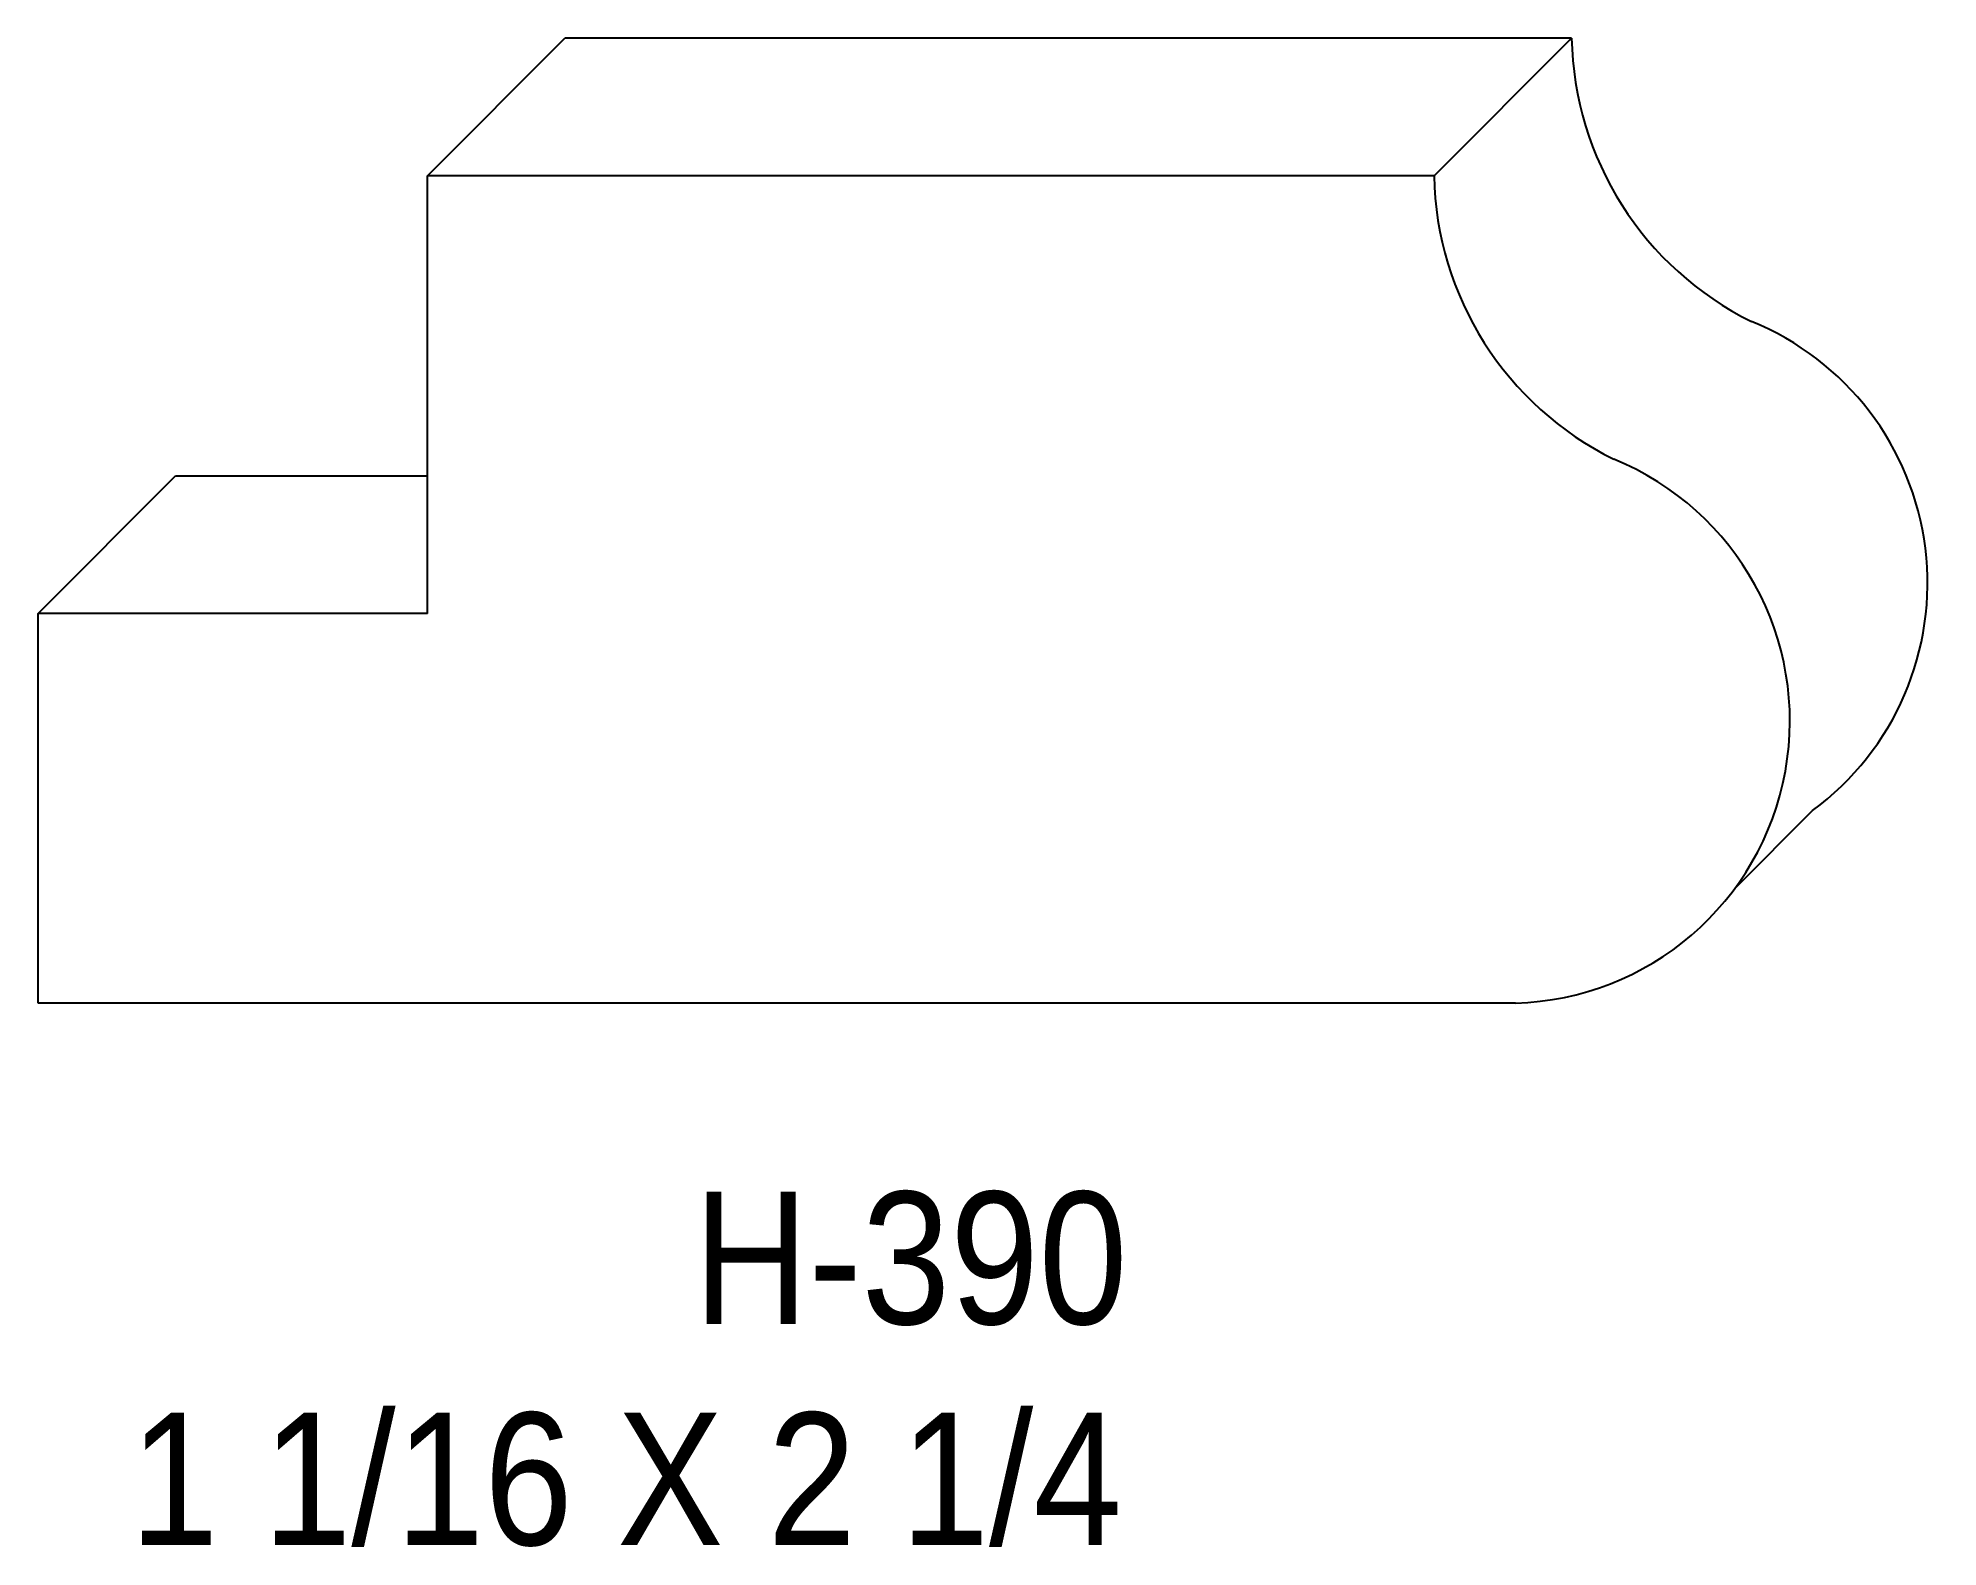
# Model space of a CAD drawing. Extents: x 90 to 92.44, y 151.55 to 153.49.
import ezdxf

# ---------------------------------------------------------------- set-up
doc = ezdxf.new("R2010")
doc.units = 0
doc.header["$LTSCALE"] = 5
doc.layers.add('PROFILE', color=7, linetype='CONTINUOUS')
doc.styles.add('TXT', font='TXT', dxfattribs={"height": 3.5})

msp = doc.modelspace()

# ---------------------------------------------------------------- linework, layer by layer
at = {"layer": 'PROFILE', "color": 1, "linetype": 'CONTINUOUS'}
for p, q in [((90.5049, 153.3107), (90.6816, 153.4874)), ((91.9742, 153.4874), (90.6816, 153.4874)), ((91.7975, 153.3107), (91.9742, 153.4874)), ((91.7975, 153.3107), (90.5049, 153.3107)), ((90.5049, 152.7488), (90.5049, 153.3107)), ((90.005, 152.7488), (90.1817, 152.9256)), ((90.1817, 152.9256), (90.5049, 152.9256)), ((90.5049, 152.7488), (90.005, 152.7488)), ((90.005, 152.249), (90.005, 152.7488)), ((92.1841, 152.3966), (92.2834, 152.4959)), ((91.9021, 152.249), (90.005, 152.249))]:
    msp.add_line(p, q, dxfattribs=at)
for centre, major_axis, start_param, end_param in [((92.3888, 153.4954), (0, 0.4147), -4.693233, -3.600472), ((92.2121, 153.3186), (0, 0.4147), -4.693233, -3.600472), ((92.0689, 152.7879), (0, 0.3623), -2.507882, -0.385672), ((91.8921, 152.6111), (0, 0.3623), -3.113924, -0.385672)]:
    msp.add_ellipse(centre, major_axis=major_axis, ratio=1, start_param=start_param, end_param=end_param, dxfattribs=at)

# ---------------------------------------------------------------- texts
at = {"layer": 'PROFILE', "color": 1, "linetype": 'CONTINUOUS', "style": 'TXT', "width": 0.9}
for s, height, p in [('H-390', 0.16996, (90.8467, 151.8369)), ('1 1/16 X 2 1/4', 0.169956, (90.123, 151.5534))]:
    msp.add_text(s, height=height, dxfattribs=at).set_placement(p)

doc.saveas('drawing.dxf')
